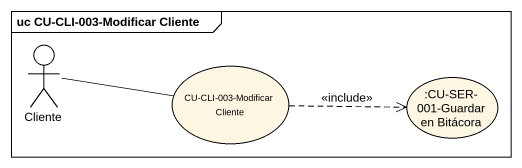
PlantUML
@startuml
mainframe uc CU-CLI-003-Modificar Cliente
actor Cliente
usecase "CU-CLI-003-Modificar Cliente" as CU_CLI_003_Modificar_Cliente
usecase ":CU-SER-001-Guardar en Bitácora" as CU_SER_001_Guardar_en
Cliente -right- CU_CLI_003_Modificar_Cliente
CU_CLI_003_Modificar_Cliente .right.> CU_SER_001_Guardar_en : <<include>>
@enduml
